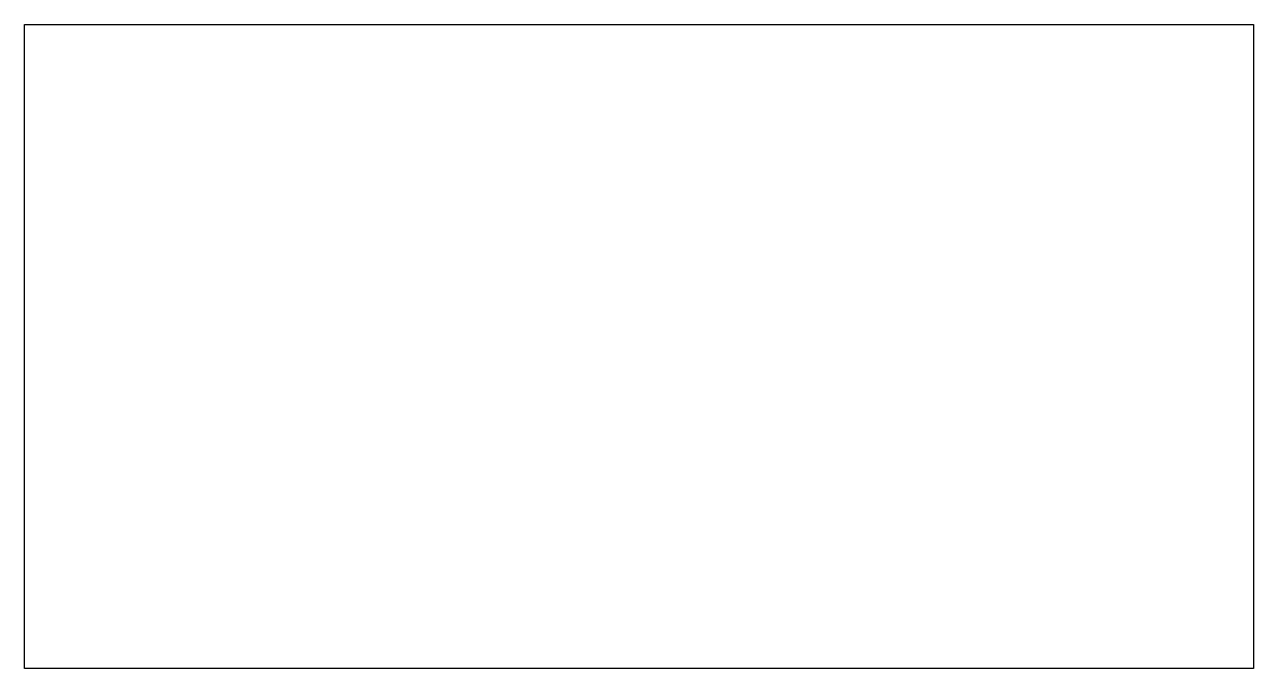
# Model space of a CAD drawing. Extents: x -133 to 133, y -69 to 71.
import ezdxf

# ---------------------------------------------------------------- set-up
doc = ezdxf.new("R2010")
doc.units = 0
doc.layers.get('0').update_dxf_attribs({"linetype": 'continuous'})

# ---------------------------------------------------------------- blocks, each defined once
blk = doc.blocks.new('SKETCH005')
at = {"color": 7}
for p, q in [((-133.35, -68.85), (-133.35, 70.85)), ((-133.35, 70.85), (133.35, 70.85)), ((133.35, 70.85), (133.35, -68.85)), ((133.35, -68.85), (-133.35, -68.85))]:
    blk.add_line(p, q, dxfattribs=at)

msp = doc.modelspace()

# ---------------------------------------------------------------- block references
at = {"color": 7}
msp.add_blockref('SKETCH005', (0, 0), dxfattribs=at)

doc.saveas('drawing.dxf')
